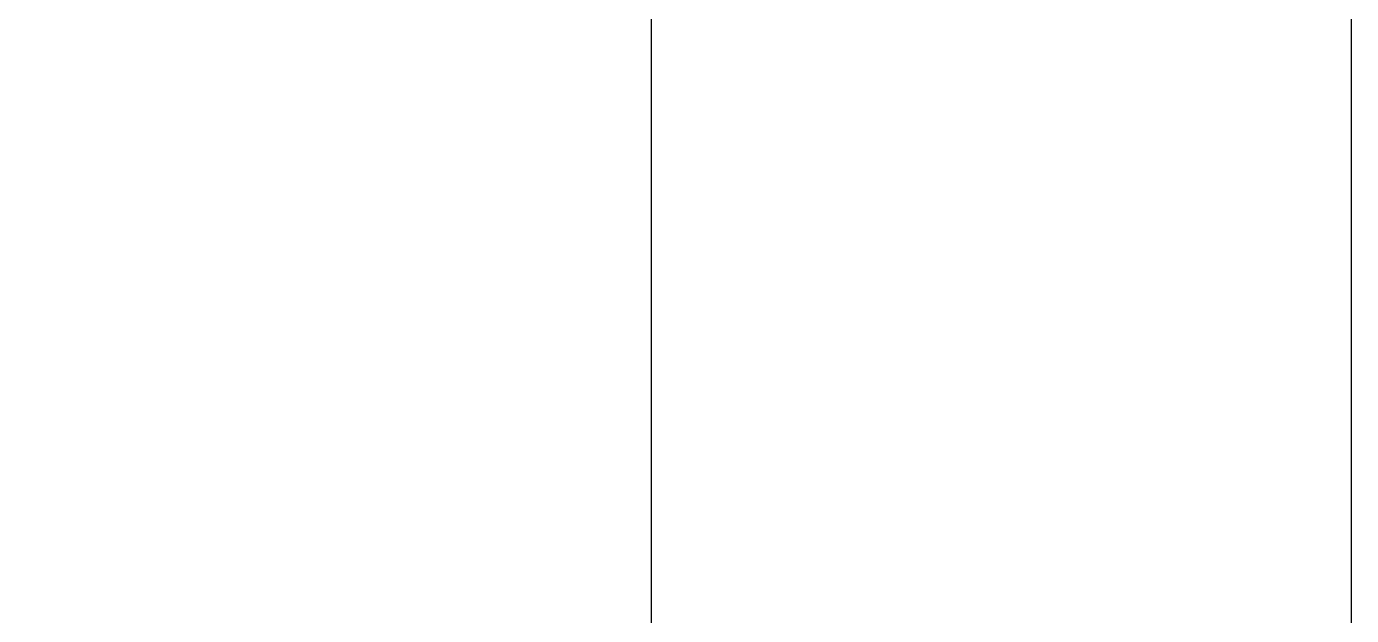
# Model space of a CAD drawing. Header units: millimetres. Extents: x -5857 to 16265, y -14438 to 14649.
# Drawn here: x 6306 to 7157, y 11901 to 12280 of the extents above; entities that cross this region are included whole.
import ezdxf
from ezdxf.enums import TextEntityAlignment as Align

# ---------------------------------------------------------------- set-up
doc = ezdxf.new("R2010")
doc.units = ezdxf.units.MM
doc.set_wipeout_variables(frame=1)
doc.layers.add('Техника Кран LTM 1230-5.1', color=250, linetype='Continuous')
doc.styles.add('arial', font='arial.ttf')

# ---------------------------------------------------------------- blocks, each defined once
blk = doc.blocks.new('LTM 1230-5.1-20221111.09101900')
at = {"color": 0, "linetype": 'ByBlock', "lineweight": -2, "ltscale": 30, "transparency": 16777216}
blk.add_wipeout([(-6977.82, -269.49), (4332.18, -269.49), (4332.18, 263.48), (-6977.82, 263.48)], dxfattribs=at)
blk = doc.blocks.new('LTM 1230-5.1-20221111.09101400')
at = {"color": 0, "linetype": 'ByBlock', "lineweight": -2, "ltscale": 30, "transparency": 16777216}
blk.add_wipeout([(-6152.06, 71.63), (-6152.06, -510.75), (5101.94, -510.75), (5101.94, 71.63)], dxfattribs=at)
blk = doc.blocks.new('*U113')
at = {"color": 0, "linetype": 'ByBlock', "lineweight": -2, "ltscale": 30, "transparency": 16777216}
blk.add_lwpolyline([(6707.08, 11304.64), (7157.08, 11304.64), (7157.08, 13384.64), (6707.08, 13384.64)], close=True, dxfattribs=at)
at = {"color": 0, "linetype": 'ByBlock', "lineweight": -2, "ltscale": 30, "transparency": 16777216, "rotation": 55}
blk.add_blockref('LTM 1230-5.1-20221111.09101900', (3690.83, 9889.47), dxfattribs=at)
blk.add_blockref('LTM 1230-5.1-20221111.09101400', (3032.79, 9342.17), dxfattribs=at)
at = {"layer": 'Defpoints', "color": 250, "linetype": 'ByBlock', "lineweight": -2, "ltscale": 30, "transparency": 16777216, "style": 'arial', "width": 0.8}
blk.add_attdef('МАРКА', text='', height=250, rotation=55, dxfattribs=at).set_placement((5009.89, 11843.94), align=Align.MIDDLE_CENTER)

msp = doc.modelspace()

# ---------------------------------------------------------------- block references
at = {"layer": 'Техника Кран LTM 1230-5.1'}
msp.add_blockref('*U113', (0.02, 155.68), dxfattribs=at)

doc.saveas('drawing.dxf')
